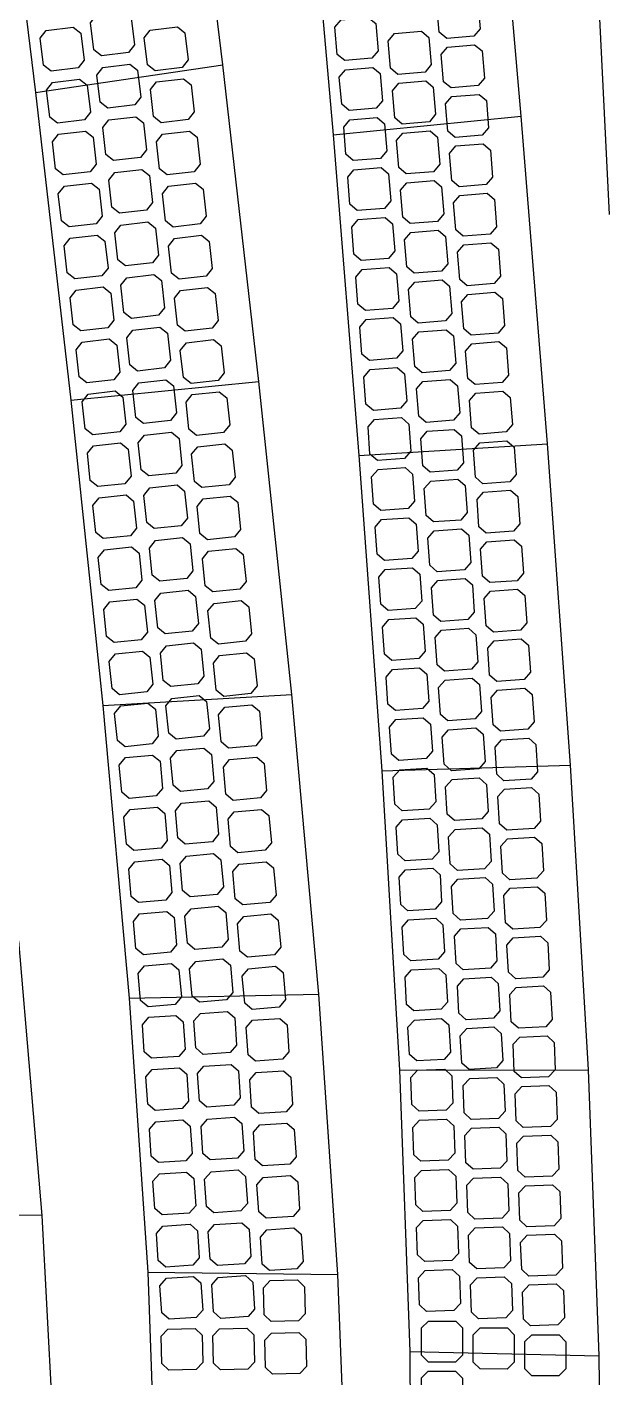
# Model space of a CAD drawing. Header units: millimetres. Extents: x 19106 to 24547, y 13072 to 17462.
# Drawn here: x 21638.8 to 21815.1, y 15167.3 to 15578.8 of the extents above; entities that cross this region are included whole.
import ezdxf

# ---------------------------------------------------------------- set-up
doc = ezdxf.new("R2010")
doc.units = ezdxf.units.MM
doc.header["$LTSCALE"] = 100
doc.header["$MEASUREMENT"] = 0
doc.layers.add('Default', color=7, linetype='Continuous')
doc.layers.add('PV CELL', color=1, linetype='Continuous')

msp = doc.modelspace()

# ---------------------------------------------------------------- linework, layer by layer
at = {"layer": 'Default'}
for points in [[(21698.56, 15567.32), (21686.83, 15663.19)], [(21630, 15651.26), (21641.41, 15558.88)], [(21789.57, 15551.61), (21780.91, 15651.21)], [(21723.68, 15642.88), (21732.18, 15545.96)], [(21811.4, 15622.71), (21816.43, 15521.68)], [(21641.41, 15558.88), (21698.56, 15567.32)], [(21641.41, 15558.88), (21698.56, 15567.32)], [(21709.59, 15470.8), (21698.56, 15567.32)], [(21641.41, 15558.88), (21652.19, 15465.06)], [(21732.18, 15545.96), (21789.57, 15551.61)], [(21732.18, 15545.96), (21789.57, 15551.61)], [(21797.61, 15451.74), (21789.57, 15551.61)], [(21732.18, 15545.96), (21740.08, 15448.19)], [(21652.19, 15465.06), (21709.59, 15470.8)], [(21652.19, 15465.06), (21709.59, 15470.8)], [(21719.58, 15375.41), (21709.59, 15470.8)], [(21652.19, 15465.06), (21661.94, 15372.01)], [(21740.08, 15448.19), (21797.61, 15451.74)], [(21740.08, 15448.19), (21797.61, 15451.74)], [(21804.65, 15353.86), (21797.61, 15451.74)], [(21740.08, 15448.19), (21747.01, 15352.12)], [(21661.94, 15372.01), (21719.58, 15375.41)], [(21661.94, 15372.01), (21719.58, 15375.41)], [(21727.83, 15284.08), (21719.58, 15375.41)], [(21661.94, 15372.01), (21670.01, 15282.83)], [(21747.01, 15352.12), (21804.65, 15353.86)], [(21747.01, 15352.12), (21804.65, 15353.86)], [(21810.14, 15261.01), (21804.65, 15353.86)], [(21747.01, 15352.12), (21752.41, 15260.88)], [(21636.25, 15300.27), (21643.31, 15216.61)], [(21670.01, 15282.83), (21727.83, 15284.08)], [(21670.01, 15282.83), (21727.83, 15284.08)], [(21670.01, 15282.83), (21675.67, 15199.27)], [(21733.62, 15198.56), (21727.83, 15284.08)], [(21752.41, 15260.88), (21810.14, 15261.01)], [(21752.41, 15260.88), (21810.14, 15261.01)], [(21752.41, 15260.88), (21755.63, 15175.15)], [(21813.39, 15173.79), (21810.14, 15261.01)], [(21643.31, 15216.61), (21585.15, 15217.18)], [(21643.31, 15216.61), (21585.15, 15217.18)], [(21643.31, 15216.61), (21646.41, 15158.81), (21646.96, 15137.67)], [(21675.67, 15199.27), (21677.51, 15147.63), (21677.71, 15118.69)], [(21675.67, 15199.27), (21733.62, 15198.56)], [(21675.67, 15199.27), (21733.62, 15198.56)], [(21735.71, 15116.06), (21735.18, 15159.22), (21733.62, 15198.56)], [(21755.63, 15175.15), (21755.94, 15116.42), (21755.35, 15090.57)], [(21755.63, 15175.15), (21813.39, 15173.79)], [(21755.63, 15175.15), (21813.39, 15173.79)], [(21813.12, 15087.67), (21813.83, 15130.24), (21813.39, 15173.79)]]:
    msp.add_lwpolyline(points, dxfattribs=at)
at = {"layer": 'PV CELL'}
for points in [[(21774.03, 15588.49), (21776.31, 15586.58), (21777.03, 15578.31), (21775.12, 15576.04), (21766.85, 15575.32), (21764.57, 15577.23), (21763.85, 15585.5), (21765.76, 15587.77), (21774.03, 15588.49)], [(21661.51, 15570.06), (21659.17, 15571.89), (21658.16, 15580.12), (21659.99, 15582.46), (21668.23, 15583.47), (21670.57, 15581.64), (21671.58, 15573.4), (21669.75, 15571.06), (21661.51, 15570.06)], [(21646.19, 15565.35), (21643.85, 15567.18), (21642.84, 15575.42), (21644.67, 15577.76), (21652.91, 15578.76), (21655.25, 15576.93), (21656.26, 15568.7), (21654.43, 15566.36), (21646.19, 15565.35)], [(21677.96, 15565.47), (21675.63, 15567.3), (21674.62, 15575.54), (21676.45, 15577.88), (21684.69, 15578.88), (21687.02, 15577.06), (21688.03, 15568.82), (21686.2, 15566.48), (21677.96, 15565.47)], [(21742.94, 15581.75), (21745.22, 15579.84), (21745.94, 15571.57), (21744.03, 15569.29), (21735.76, 15568.57), (21733.48, 15570.48), (21732.77, 15578.75), (21734.68, 15581.03), (21742.94, 15581.75)], [(21759.15, 15577.54), (21761.42, 15575.63), (21762.14, 15567.36), (21760.23, 15565.08), (21751.96, 15564.36), (21749.69, 15566.27), (21748.97, 15574.54), (21750.88, 15576.82), (21759.15, 15577.54)], [(21775.34, 15573.43), (21777.62, 15571.52), (21778.34, 15563.25), (21776.43, 15560.97), (21768.16, 15560.25), (21765.88, 15562.16), (21765.16, 15570.43), (21767.07, 15572.71), (21775.34, 15573.43)], [(21663.47, 15554.04), (21661.13, 15555.87), (21660.12, 15564.11), (21661.95, 15566.45), (21670.19, 15567.46), (21672.53, 15565.63), (21673.54, 15557.39), (21671.71, 15555.05), (21663.47, 15554.04)], [(21744.27, 15566.52), (21746.54, 15564.61), (21747.26, 15556.34), (21745.35, 15554.07), (21737.08, 15553.35), (21734.81, 15555.26), (21734.09, 15563.53), (21736, 15565.8), (21744.27, 15566.52)], [(21648.13, 15549.52), (21645.79, 15551.35), (21644.78, 15559.59), (21646.61, 15561.93), (21654.85, 15562.94), (21657.19, 15561.11), (21658.19, 15552.87), (21656.36, 15550.53), (21648.13, 15549.52)], [(21679.78, 15549.66), (21677.45, 15551.5), (21676.51, 15559.75), (21678.36, 15562.07), (21686.6, 15563.02), (21688.93, 15561.17), (21689.87, 15552.92), (21688.02, 15550.6), (21679.78, 15549.66)], [(21760.47, 15562.39), (21762.74, 15560.48), (21763.46, 15552.21), (21761.55, 15549.94), (21753.28, 15549.22), (21751.01, 15551.13), (21750.29, 15559.4), (21752.2, 15561.67), (21760.47, 15562.39)], [(21776.71, 15558.3), (21778.97, 15556.37), (21779.64, 15548.1), (21777.71, 15545.84), (21769.44, 15545.17), (21767.18, 15547.1), (21766.51, 15555.37), (21768.44, 15557.63), (21776.71, 15558.3)], [(21665.22, 15538.09), (21662.89, 15539.94), (21661.95, 15548.18), (21663.8, 15550.51), (21672.05, 15551.45), (21674.37, 15549.6), (21675.31, 15541.36), (21673.47, 15539.03), (21665.22, 15538.09)], [(21745.62, 15551.23), (21747.88, 15549.31), (21748.55, 15541.03), (21746.62, 15538.77), (21738.35, 15538.1), (21736.09, 15540.03), (21735.42, 15548.3), (21737.35, 15550.56), (21745.62, 15551.23)], [(21649.83, 15533.75), (21647.51, 15535.59), (21646.57, 15543.84), (21648.42, 15546.17), (21656.66, 15547.11), (21658.99, 15545.26), (21659.93, 15537.01), (21658.08, 15534.69), (21649.83, 15533.75)], [(21681.59, 15533.76), (21679.27, 15535.61), (21678.33, 15543.85), (21680.17, 15546.18), (21688.42, 15547.12), (21690.75, 15545.27), (21691.69, 15537.03), (21689.84, 15534.7), (21681.59, 15533.76)], [(21761.78, 15547.18), (21764.04, 15545.26), (21764.7, 15536.98), (21762.78, 15534.72), (21754.5, 15534.05), (21752.24, 15535.98), (21751.58, 15544.25), (21753.5, 15546.51), (21761.78, 15547.18)], [(21777.92, 15543.23), (21780.18, 15541.3), (21780.85, 15533.03), (21778.93, 15530.77), (21770.65, 15530.1), (21768.39, 15532.02), (21767.72, 15540.3), (21769.65, 15542.56), (21777.92, 15543.23)], [(21667.05, 15522.06), (21664.73, 15523.91), (21663.78, 15532.15), (21665.63, 15534.48), (21673.88, 15535.42), (21676.2, 15533.57), (21677.15, 15525.33), (21675.3, 15523), (21667.05, 15522.06)], [(21746.85, 15536), (21749.11, 15534.07), (21749.77, 15525.8), (21747.85, 15523.54), (21739.58, 15522.87), (21737.31, 15524.8), (21736.65, 15533.07), (21738.57, 15535.33), (21746.85, 15536)], [(21651.65, 15517.9), (21649.32, 15519.75), (21648.38, 15528), (21650.23, 15530.32), (21658.47, 15531.26), (21660.8, 15529.42), (21661.74, 15521.17), (21659.89, 15518.85), (21651.65, 15517.9)], [(21683.41, 15517.86), (21681.09, 15519.71), (21680.14, 15527.96), (21681.99, 15530.28), (21690.24, 15531.23), (21692.56, 15529.38), (21693.51, 15521.13), (21691.66, 15518.81), (21683.41, 15517.86)], [(21762.99, 15532.03), (21765.26, 15530.1), (21765.92, 15521.83), (21764, 15519.57), (21755.72, 15518.9), (21753.46, 15520.83), (21752.8, 15529.1), (21754.72, 15531.36), (21762.99, 15532.03)], [(21779.14, 15528.15), (21781.4, 15526.23), (21782.06, 15517.95), (21780.14, 15515.69), (21771.86, 15515.03), (21769.6, 15516.95), (21768.94, 15525.22), (21770.86, 15527.49), (21779.14, 15528.15)], [(21668.88, 15506.03), (21666.56, 15507.88), (21665.62, 15516.12), (21667.46, 15518.45), (21675.71, 15519.39), (21678.03, 15517.54), (21678.98, 15509.3), (21677.13, 15506.97), (21668.88, 15506.03)], [(21748.07, 15520.76), (21750.33, 15518.84), (21751, 15510.57), (21749.07, 15508.3), (21740.8, 15507.64), (21738.54, 15509.56), (21737.87, 15517.84), (21739.8, 15520.1), (21748.07, 15520.76)], [(21653.46, 15502.06), (21651.13, 15503.91), (21650.19, 15512.15), (21652.04, 15514.48), (21660.28, 15515.42), (21662.61, 15513.57), (21663.55, 15505.33), (21661.7, 15503), (21653.46, 15502.06)], [(21685.23, 15501.97), (21682.9, 15503.82), (21681.96, 15512.06), (21683.81, 15514.39), (21692.05, 15515.33), (21694.38, 15513.48), (21695.32, 15505.24), (21693.47, 15502.91), (21685.23, 15501.97)], [(21764.21, 15516.88), (21766.48, 15514.95), (21767.14, 15506.68), (21765.22, 15504.42), (21756.94, 15503.75), (21754.68, 15505.68), (21754.02, 15513.95), (21755.94, 15516.21), (21764.21, 15516.88)], [(21780.35, 15513.08), (21782.61, 15511.15), (21783.28, 15502.88), (21781.35, 15500.62), (21773.08, 15499.95), (21770.82, 15501.88), (21770.15, 15510.15), (21772.08, 15512.41), (21780.35, 15513.08)], [(21749.3, 15505.53), (21751.56, 15503.61), (21752.23, 15495.33), (21750.3, 15493.07), (21742.03, 15492.4), (21739.77, 15494.33), (21739.1, 15502.6), (21741.02, 15504.86), (21749.3, 15505.53)], [(21670.72, 15490), (21668.39, 15491.85), (21667.45, 15500.1), (21669.3, 15502.42), (21677.54, 15503.36), (21679.87, 15501.52), (21680.81, 15493.27), (21678.96, 15490.94), (21670.72, 15490)], [(21765.43, 15501.72), (21767.69, 15499.8), (21768.36, 15491.53), (21766.44, 15489.26), (21758.16, 15488.6), (21755.9, 15490.52), (21755.24, 15498.8), (21757.16, 15501.06), (21765.43, 15501.72)], [(21655.27, 15486.22), (21652.94, 15488.06), (21652, 15496.31), (21653.85, 15498.63), (21662.09, 15499.58), (21664.42, 15497.73), (21665.36, 15489.48), (21663.51, 15487.16), (21655.27, 15486.22)], [(21687.05, 15486.07), (21684.72, 15487.92), (21683.78, 15496.17), (21685.63, 15498.49), (21693.87, 15499.43), (21696.2, 15497.59), (21697.14, 15489.34), (21695.29, 15487.02), (21687.05, 15486.07)], [(21781.56, 15498), (21783.82, 15496.08), (21784.49, 15487.81), (21782.56, 15485.54), (21774.29, 15484.88), (21772.03, 15486.8), (21771.36, 15495.08), (21773.29, 15497.34), (21781.56, 15498)], [(21750.52, 15490.3), (21752.79, 15488.37), (21753.45, 15480.1), (21751.53, 15477.84), (21743.25, 15477.17), (21740.99, 15479.1), (21740.33, 15487.37), (21742.25, 15489.63), (21750.52, 15490.3)], [(21672.55, 15473.97), (21670.22, 15475.82), (21669.28, 15484.07), (21671.13, 15486.39), (21679.37, 15487.33), (21681.7, 15485.49), (21682.64, 15477.24), (21680.79, 15474.92), (21672.55, 15473.97)], [(21766.65, 15486.57), (21768.91, 15484.65), (21769.58, 15476.37), (21767.66, 15474.11), (21759.38, 15473.45), (21757.12, 15475.37), (21756.45, 15483.64), (21758.38, 15485.91), (21766.65, 15486.57)], [(21657.08, 15470.37), (21654.75, 15472.22), (21653.81, 15480.47), (21655.66, 15482.79), (21663.91, 15483.73), (21666.23, 15481.89), (21667.17, 15473.64), (21665.33, 15471.31), (21657.08, 15470.37)], [(21688.86, 15470.18), (21686.54, 15472.03), (21685.59, 15480.27), (21687.44, 15482.6), (21695.69, 15483.54), (21698.01, 15481.69), (21698.96, 15473.44), (21697.11, 15471.12), (21688.86, 15470.18)], [(21782.77, 15482.93), (21785.04, 15481.01), (21785.7, 15472.73), (21783.78, 15470.47), (21775.5, 15469.81), (21773.24, 15471.73), (21772.58, 15480), (21774.5, 15482.27), (21782.77, 15482.93)], [(21751.75, 15475.06), (21754.01, 15473.14), (21754.68, 15464.87), (21752.75, 15462.6), (21744.48, 15461.94), (21742.22, 15463.86), (21741.55, 15472.14), (21743.48, 15474.4), (21751.75, 15475.06)], [(21658.89, 15454.53), (21656.56, 15456.38), (21655.62, 15464.62), (21657.47, 15466.95), (21665.72, 15467.89), (21668.04, 15466.04), (21668.98, 15457.8), (21667.14, 15455.47), (21658.89, 15454.53)], [(21674.38, 15457.94), (21672.05, 15459.79), (21671.11, 15468.04), (21672.96, 15470.36), (21681.21, 15471.31), (21683.53, 15469.46), (21684.47, 15461.21), (21682.63, 15458.89), (21674.38, 15457.94)], [(21690.53, 15454.36), (21688.23, 15456.23), (21687.36, 15464.49), (21689.23, 15466.8), (21697.49, 15467.66), (21699.79, 15465.79), (21700.66, 15457.54), (21698.79, 15455.23), (21690.53, 15454.36)], [(21767.87, 15471.42), (21770.13, 15469.5), (21770.8, 15461.22), (21768.87, 15458.96), (21760.6, 15458.29), (21758.34, 15460.22), (21757.67, 15468.49), (21759.6, 15470.75), (21767.87, 15471.42)], [(21783.99, 15467.86), (21786.25, 15465.93), (21786.91, 15457.66), (21784.99, 15455.4), (21776.72, 15454.73), (21774.45, 15456.66), (21773.79, 15464.93), (21775.71, 15467.19), (21783.99, 15467.86)], [(21753.08, 15459.75), (21755.32, 15457.81), (21755.92, 15449.53), (21753.98, 15447.28), (21745.7, 15446.69), (21743.45, 15448.63), (21742.86, 15456.91), (21744.8, 15459.15), (21753.08, 15459.75)], [(21675.97, 15441.99), (21673.66, 15443.86), (21672.79, 15452.11), (21674.66, 15454.42), (21682.92, 15455.28), (21685.23, 15453.41), (21686.09, 15445.16), (21684.22, 15442.85), (21675.97, 15441.99)], [(21769.15, 15456.18), (21771.4, 15454.24), (21771.99, 15445.96), (21770.05, 15443.72), (21761.77, 15443.12), (21759.53, 15445.06), (21758.93, 15453.34), (21760.88, 15455.59), (21769.15, 15456.18)], [(21660.44, 15438.75), (21658.13, 15440.62), (21657.27, 15448.88), (21659.14, 15451.19), (21667.39, 15452.05), (21669.7, 15450.18), (21670.56, 15441.93), (21668.69, 15439.62), (21660.44, 15438.75)], [(21692.2, 15438.45), (21689.89, 15440.32), (21689.03, 15448.58), (21690.9, 15450.88), (21699.15, 15451.75), (21701.46, 15449.88), (21702.32, 15441.62), (21700.45, 15439.32), (21692.2, 15438.45)], [(21785.22, 15452.7), (21787.47, 15450.75), (21788.06, 15442.47), (21786.12, 15440.23), (21777.84, 15439.63), (21775.6, 15441.58), (21775, 15449.86), (21776.94, 15452.1), (21785.22, 15452.7)], [(21754.18, 15444.51), (21756.42, 15442.56), (21757.02, 15434.28), (21755.07, 15432.04), (21746.79, 15431.44), (21744.55, 15433.39), (21743.95, 15441.67), (21745.9, 15443.91), (21754.18, 15444.51)], [(21677.65, 15425.94), (21675.34, 15427.81), (21674.47, 15436.07), (21676.34, 15438.37), (21684.6, 15439.24), (21686.91, 15437.37), (21687.77, 15429.11), (21685.9, 15426.81), (21677.65, 15425.94)], [(21770.24, 15441.02), (21772.49, 15439.08), (21773.09, 15430.8), (21771.14, 15428.55), (21762.86, 15427.96), (21760.62, 15429.9), (21760.02, 15438.18), (21761.97, 15440.43), (21770.24, 15441.02)], [(21662.1, 15422.89), (21659.79, 15424.76), (21658.93, 15433.02), (21660.8, 15435.33), (21669.05, 15436.19), (21671.36, 15434.32), (21672.23, 15426.07), (21670.36, 15423.76), (21662.1, 15422.89)], [(21693.87, 15422.54), (21691.56, 15424.41), (21690.69, 15432.66), (21692.56, 15434.97), (21700.82, 15435.84), (21703.13, 15433.97), (21703.99, 15425.71), (21702.12, 15423.4), (21693.87, 15422.54)], [(21786.31, 15437.61), (21788.55, 15435.67), (21789.15, 15427.39), (21787.21, 15425.15), (21778.93, 15424.55), (21776.68, 15426.49), (21776.09, 15434.77), (21778.03, 15437.02), (21786.31, 15437.61)], [(21755.27, 15429.26), (21757.52, 15427.32), (21758.11, 15419.04), (21756.17, 15416.8), (21747.89, 15416.2), (21745.65, 15418.14), (21745.05, 15426.42), (21746.99, 15428.67), (21755.27, 15429.26)], [(21679.33, 15409.9), (21677.02, 15411.77), (21676.15, 15420.02), (21678.02, 15422.33), (21686.28, 15423.19), (21688.59, 15421.32), (21689.45, 15413.07), (21687.58, 15410.76), (21679.33, 15409.9)], [(21771.34, 15425.86), (21773.58, 15423.92), (21774.18, 15415.64), (21772.23, 15413.39), (21763.95, 15412.8), (21761.71, 15414.74), (21761.11, 15423.02), (21763.06, 15425.27), (21771.34, 15425.86)], [(21787.39, 15422.53), (21789.64, 15420.59), (21790.24, 15412.31), (21788.29, 15410.06), (21780.01, 15409.47), (21777.77, 15411.41), (21777.17, 15419.69), (21779.12, 15421.94), (21787.39, 15422.53)], [(21663.76, 15407.03), (21661.45, 15408.9), (21660.59, 15417.16), (21662.46, 15419.47), (21670.71, 15420.33), (21673.02, 15418.46), (21673.89, 15410.21), (21672.02, 15407.9), (21663.76, 15407.03)], [(21695.53, 15406.63), (21693.22, 15408.5), (21692.36, 15416.75), (21694.23, 15419.06), (21702.49, 15419.92), (21704.79, 15418.05), (21705.66, 15409.8), (21703.79, 15407.49), (21695.53, 15406.63)], [(21756.37, 15414.02), (21758.61, 15412.08), (21759.21, 15403.8), (21757.27, 15401.55), (21748.99, 15400.96), (21746.74, 15402.9), (21746.15, 15411.18), (21748.09, 15413.43), (21756.37, 15414.02)], [(21772.43, 15410.7), (21774.67, 15408.76), (21775.27, 15400.48), (21773.32, 15398.23), (21765.05, 15397.64), (21762.8, 15399.58), (21762.2, 15407.86), (21764.15, 15410.1), (21772.43, 15410.7)], [(21681.01, 15393.85), (21678.7, 15395.72), (21677.83, 15403.98), (21679.7, 15406.28), (21687.96, 15407.15), (21690.27, 15405.28), (21691.13, 15397.02), (21689.26, 15394.72), (21681.01, 15393.85)], [(21788.48, 15407.45), (21790.72, 15405.5), (21791.32, 15397.23), (21789.38, 15394.98), (21781.1, 15394.38), (21778.85, 15396.33), (21778.26, 15404.61), (21780.2, 15406.85), (21788.48, 15407.45)], [(21665.42, 15391.17), (21663.12, 15393.04), (21662.25, 15401.3), (21664.12, 15403.61), (21672.38, 15404.47), (21674.68, 15402.6), (21675.55, 15394.35), (21673.68, 15392.04), (21665.42, 15391.17)], [(21697.2, 15390.72), (21694.89, 15392.59), (21694.03, 15400.84), (21695.9, 15403.15), (21704.15, 15404.01), (21706.46, 15402.14), (21707.32, 15393.89), (21705.45, 15391.58), (21697.2, 15390.72)], [(21757.47, 15398.78), (21759.71, 15396.83), (21760.31, 15388.56), (21758.36, 15386.31), (21750.08, 15385.71), (21747.84, 15387.66), (21747.24, 15395.94), (21749.19, 15398.18), (21757.47, 15398.78)], [(21773.52, 15395.54), (21775.76, 15393.59), (21776.36, 15385.31), (21774.42, 15383.07), (21766.14, 15382.47), (21763.89, 15384.42), (21763.3, 15392.7), (21765.24, 15394.94), (21773.52, 15395.54)], [(21682.69, 15377.81), (21680.38, 15379.68), (21679.51, 15387.93), (21681.38, 15390.24), (21689.64, 15391.1), (21691.95, 15389.23), (21692.81, 15380.98), (21690.94, 15378.67), (21682.69, 15377.81)], [(21789.56, 15392.36), (21791.81, 15390.42), (21792.41, 15382.14), (21790.46, 15379.9), (21782.18, 15379.3), (21779.94, 15381.24), (21779.34, 15389.52), (21781.29, 15391.77), (21789.56, 15392.36)], [(21667.08, 15375.31), (21664.78, 15377.18), (21663.91, 15385.44), (21665.78, 15387.75), (21674.04, 15388.61), (21676.34, 15386.74), (21677.21, 15378.49), (21675.34, 15376.18), (21667.08, 15375.31)], [(21698.86, 15374.8), (21696.56, 15376.67), (21695.69, 15384.93), (21697.56, 15387.24), (21705.82, 15388.1), (21708.13, 15386.23), (21708.99, 15377.98), (21707.12, 15375.67), (21698.86, 15374.8)], [(21758.56, 15383.54), (21760.81, 15381.59), (21761.4, 15373.31), (21759.46, 15371.07), (21751.18, 15370.47), (21748.94, 15372.42), (21748.34, 15380.69), (21750.28, 15382.94), (21758.56, 15383.54)], [(21774.61, 15380.38), (21776.85, 15378.43), (21777.45, 15370.15), (21775.51, 15367.91), (21767.23, 15367.31), (21764.98, 15369.26), (21764.39, 15377.53), (21766.33, 15379.78), (21774.61, 15380.38)], [(21790.65, 15377.28), (21792.9, 15375.34), (21793.49, 15367.06), (21791.55, 15364.81), (21783.27, 15364.22), (21781.02, 15366.16), (21780.43, 15374.44), (21782.37, 15376.69), (21790.65, 15377.28)], [(21684.37, 15361.76), (21682.06, 15363.63), (21681.19, 15371.89), (21683.06, 15374.19), (21691.32, 15375.06), (21693.63, 15373.19), (21694.49, 15364.93), (21692.62, 15362.63), (21684.37, 15361.76)], [(21668.74, 15359.45), (21666.44, 15361.32), (21665.57, 15369.58), (21667.44, 15371.89), (21675.7, 15372.75), (21678, 15370.88), (21678.87, 15362.63), (21677, 15360.32), (21668.74, 15359.45)], [(21700.31, 15359.02), (21698.03, 15360.92), (21697.28, 15369.19), (21699.19, 15371.47), (21707.45, 15372.21), (21709.73, 15370.31), (21710.48, 15362.05), (21708.58, 15359.77), (21700.31, 15359.02)], [(21759.66, 15368.29), (21761.91, 15366.35), (21762.5, 15358.07), (21760.56, 15355.82), (21752.28, 15355.23), (21750.03, 15357.17), (21749.44, 15365.45), (21751.38, 15367.7), (21759.66, 15368.29)], [(21775.7, 15365.21), (21777.95, 15363.27), (21778.54, 15354.99), (21776.6, 15352.75), (21768.32, 15352.15), (21766.07, 15354.09), (21765.48, 15362.37), (21767.42, 15364.62), (21775.7, 15365.21)], [(21791.86, 15362.07), (21794.08, 15360.1), (21794.57, 15351.81), (21792.6, 15349.59), (21784.31, 15349.1), (21782.09, 15351.08), (21781.6, 15359.36), (21783.58, 15361.58), (21791.86, 15362.07)], [(21670.01, 15343.7), (21667.73, 15345.61), (21666.98, 15353.87), (21668.89, 15356.15), (21677.15, 15356.9), (21679.43, 15355), (21680.18, 15346.73), (21678.28, 15344.45), (21670.01, 15343.7)], [(21685.66, 15345.83), (21683.38, 15347.73), (21682.63, 15356), (21684.54, 15358.28), (21692.8, 15359.02), (21695.08, 15357.12), (21695.83, 15348.85), (21693.93, 15346.57), (21685.66, 15345.83)], [(21701.75, 15343.08), (21699.47, 15344.99), (21698.72, 15353.25), (21700.63, 15355.53), (21708.89, 15356.28), (21711.17, 15354.38), (21711.92, 15346.11), (21710.02, 15343.83), (21701.75, 15343.08)], [(21760.79, 15352.92), (21763.01, 15350.95), (21763.5, 15342.66), (21761.53, 15340.44), (21753.24, 15339.95), (21751.02, 15341.92), (21750.53, 15350.21), (21752.51, 15352.43), (21760.79, 15352.92)], [(21776.77, 15349.92), (21778.99, 15347.94), (21779.48, 15339.66), (21777.51, 15337.44), (21769.23, 15336.95), (21767.01, 15338.92), (21766.52, 15347.21), (21768.49, 15349.43), (21776.77, 15349.92)], [(21792.75, 15346.98), (21794.97, 15345), (21795.46, 15336.72), (21793.49, 15334.5), (21785.2, 15334.01), (21782.98, 15335.98), (21782.49, 15344.27), (21784.47, 15346.49), (21792.75, 15346.98)], [(21671.45, 15327.82), (21669.17, 15329.72), (21668.42, 15337.99), (21670.32, 15340.27), (21678.59, 15341.02), (21680.87, 15339.11), (21681.61, 15330.85), (21679.71, 15328.57), (21671.45, 15327.82)], [(21687.11, 15329.76), (21684.83, 15331.66), (21684.09, 15339.93), (21685.99, 15342.21), (21694.25, 15342.96), (21696.53, 15341.05), (21697.28, 15332.79), (21695.38, 15330.51), (21687.11, 15329.76)], [(21703.19, 15327.15), (21700.91, 15329.05), (21700.16, 15337.32), (21702.07, 15339.6), (21710.33, 15340.35), (21712.61, 15338.44), (21713.36, 15330.18), (21711.46, 15327.9), (21703.19, 15327.15)], [(21761.69, 15337.66), (21763.91, 15335.69), (21764.4, 15327.4), (21762.43, 15325.18), (21754.14, 15324.69), (21751.92, 15326.67), (21751.43, 15334.95), (21753.41, 15337.17), (21761.69, 15337.66)], [(21777.67, 15334.74), (21779.89, 15332.77), (21780.38, 15324.48), (21778.41, 15322.26), (21770.12, 15321.77), (21767.9, 15323.75), (21767.41, 15332.03), (21769.38, 15334.25), (21777.67, 15334.74)], [(21793.64, 15331.88), (21795.86, 15329.91), (21796.35, 15321.62), (21794.38, 15319.4), (21786.1, 15318.91), (21783.88, 15320.89), (21783.39, 15329.17), (21785.36, 15331.39), (21793.64, 15331.88)], [(21672.88, 15311.94), (21670.6, 15313.84), (21669.85, 15322.11), (21671.76, 15324.39), (21680.02, 15325.14), (21682.3, 15323.23), (21683.05, 15314.97), (21681.15, 15312.69), (21672.88, 15311.94)], [(21688.56, 15313.69), (21686.28, 15315.59), (21685.54, 15323.86), (21687.44, 15326.14), (21695.71, 15326.89), (21697.99, 15324.98), (21698.73, 15316.72), (21696.83, 15314.44), (21688.56, 15313.69)], [(21704.63, 15311.22), (21702.35, 15313.12), (21701.6, 15321.38), (21703.51, 15323.66), (21711.77, 15324.41), (21714.05, 15322.51), (21714.8, 15314.24), (21712.9, 15311.96), (21704.63, 15311.22)], [(21762.59, 15322.41), (21764.81, 15320.43), (21765.3, 15312.15), (21763.33, 15309.93), (21755.04, 15309.44), (21752.82, 15311.41), (21752.34, 15319.7), (21754.31, 15321.92), (21762.59, 15322.41)], [(21778.57, 15319.57), (21780.79, 15317.6), (21781.28, 15309.31), (21779.3, 15307.09), (21771.02, 15306.6), (21768.8, 15308.57), (21768.31, 15316.86), (21770.28, 15319.08), (21778.57, 15319.57)], [(21794.54, 15316.78), (21796.76, 15314.81), (21797.25, 15306.53), (21795.27, 15304.31), (21786.99, 15303.82), (21784.77, 15305.79), (21784.28, 15314.07), (21786.25, 15316.29), (21794.54, 15316.78)], [(21674.32, 15296.06), (21672.04, 15297.96), (21671.29, 15306.23), (21673.19, 15308.51), (21681.46, 15309.25), (21683.74, 15307.35), (21684.48, 15299.08), (21682.58, 15296.8), (21674.32, 15296.06)], [(21690.02, 15297.62), (21687.74, 15299.53), (21686.99, 15307.79), (21688.89, 15310.07), (21697.16, 15310.82), (21699.44, 15308.92), (21700.19, 15300.65), (21698.28, 15298.37), (21690.02, 15297.62)], [(21706.07, 15295.28), (21703.79, 15297.18), (21703.04, 15305.45), (21704.95, 15307.73), (21713.21, 15308.48), (21715.49, 15306.57), (21716.24, 15298.31), (21714.34, 15296.03), (21706.07, 15295.28)], [(21763.49, 15307.15), (21765.71, 15305.18), (21766.2, 15296.89), (21764.23, 15294.67), (21755.95, 15294.18), (21753.73, 15296.15), (21753.24, 15304.44), (21755.21, 15306.66), (21763.49, 15307.15)], [(21779.46, 15304.39), (21781.68, 15302.42), (21782.17, 15294.14), (21780.2, 15291.92), (21771.91, 15291.43), (21769.69, 15293.4), (21769.2, 15301.68), (21771.18, 15303.9), (21779.46, 15304.39)], [(21795.43, 15301.69), (21797.65, 15299.72), (21798.14, 15291.43), (21796.16, 15289.21), (21787.88, 15288.72), (21785.66, 15290.69), (21785.17, 15298.98), (21787.14, 15301.2), (21795.43, 15301.69)], [(21691.47, 15281.56), (21689.19, 15283.46), (21688.44, 15291.72), (21690.34, 15294.01), (21698.61, 15294.75), (21700.89, 15292.85), (21701.64, 15284.58), (21699.73, 15282.3), (21691.47, 15281.56)], [(21675.75, 15280.17), (21673.47, 15282.08), (21672.72, 15290.34), (21674.63, 15292.62), (21682.89, 15293.37), (21685.17, 15291.47), (21685.92, 15283.2), (21684.02, 15280.92), (21675.75, 15280.17)], [(21707.51, 15279.35), (21705.23, 15281.25), (21704.48, 15289.52), (21706.38, 15291.8), (21714.65, 15292.54), (21716.93, 15290.64), (21717.68, 15282.37), (21715.78, 15280.09), (21707.51, 15279.35)], [(21764.4, 15291.89), (21766.62, 15289.92), (21767.11, 15281.64), (21765.13, 15279.42), (21756.85, 15278.93), (21754.63, 15280.9), (21754.14, 15289.18), (21756.11, 15291.4), (21764.4, 15291.89)], [(21780.36, 15289.22), (21782.58, 15287.25), (21783.07, 15278.96), (21781.1, 15276.74), (21772.81, 15276.25), (21770.59, 15278.22), (21770.1, 15286.51), (21772.07, 15288.73), (21780.36, 15289.22)], [(21796.32, 15286.59), (21798.54, 15284.62), (21799.03, 15276.33), (21797.06, 15274.11), (21788.77, 15273.62), (21786.55, 15275.6), (21786.06, 15283.88), (21788.03, 15286.1), (21796.32, 15286.59)], [(21692.55, 15265.69), (21690.31, 15267.65), (21689.75, 15275.93), (21691.71, 15278.17), (21699.99, 15278.73), (21702.22, 15276.77), (21702.78, 15268.49), (21700.83, 15266.25), (21692.55, 15265.69)], [(21676.82, 15264.5), (21674.58, 15266.45), (21674.02, 15274.73), (21675.97, 15276.97), (21684.25, 15277.53), (21686.49, 15275.58), (21687.05, 15267.3), (21685.1, 15265.06), (21676.82, 15264.5)], [(21708.5, 15263.61), (21706.27, 15265.57), (21705.71, 15273.85), (21707.66, 15276.08), (21715.94, 15276.64), (21718.18, 15274.69), (21718.74, 15266.41), (21716.79, 15264.17), (21708.5, 15263.61)], [(21765.3, 15276.64), (21767.52, 15274.67), (21768.01, 15266.38), (21766.03, 15264.16), (21757.75, 15263.67), (21755.53, 15265.64), (21755.04, 15273.93), (21757.01, 15276.15), (21765.3, 15276.64)], [(21781.26, 15274.04), (21783.48, 15272.07), (21783.96, 15263.79), (21781.99, 15261.57), (21773.71, 15261.08), (21771.49, 15263.05), (21771, 15271.33), (21772.97, 15273.55), (21781.26, 15274.04)], [(21797.46, 15271.28), (21799.64, 15269.26), (21799.95, 15260.97), (21797.93, 15258.79), (21789.63, 15258.48), (21787.46, 15260.5), (21787.15, 15268.8), (21789.17, 15270.97), (21797.46, 15271.28)], [(21693.64, 15249.6), (21691.4, 15251.55), (21690.84, 15259.83), (21692.8, 15262.07), (21701.08, 15262.63), (21703.31, 15260.68), (21703.87, 15252.4), (21701.92, 15250.16), (21693.64, 15249.6)], [(21677.89, 15248.59), (21675.66, 15250.54), (21675.1, 15258.82), (21677.05, 15261.06), (21685.33, 15261.62), (21687.57, 15259.67), (21688.13, 15251.39), (21686.17, 15249.15), (21677.89, 15248.59)], [(21709.59, 15247.65), (21707.35, 15249.6), (21706.79, 15257.88), (21708.74, 15260.12), (21717.02, 15260.68), (21719.26, 15258.73), (21719.82, 15250.45), (21717.87, 15248.21), (21709.59, 15247.65)], [(21766.26, 15261.16), (21768.44, 15259.14), (21768.75, 15250.85), (21766.73, 15248.67), (21758.43, 15248.36), (21756.26, 15250.38), (21755.95, 15258.67), (21757.97, 15260.85), (21766.26, 15261.16)], [(21782.14, 15258.64), (21784.32, 15256.62), (21784.63, 15248.33), (21782.61, 15246.15), (21774.32, 15245.84), (21772.14, 15247.86), (21771.83, 15256.16), (21773.85, 15258.33), (21782.14, 15258.64)], [(21798.02, 15256.17), (21800.2, 15254.15), (21800.51, 15245.86), (21798.49, 15243.68), (21790.2, 15243.37), (21788.02, 15245.39), (21787.71, 15253.68), (21789.73, 15255.86), (21798.02, 15256.17)], [(21678.97, 15232.68), (21676.73, 15234.63), (21676.17, 15242.91), (21678.13, 15245.15), (21686.41, 15245.71), (21688.64, 15243.76), (21689.21, 15235.47), (21687.25, 15233.24), (21678.97, 15232.68)], [(21694.73, 15233.5), (21692.49, 15235.45), (21691.93, 15243.74), (21693.88, 15245.97), (21702.17, 15246.53), (21704.4, 15244.58), (21704.96, 15236.3), (21703.01, 15234.06), (21694.73, 15233.5)], [(21766.83, 15245.89), (21769.01, 15243.87), (21769.32, 15235.57), (21767.3, 15233.4), (21759, 15233.09), (21756.83, 15235.11), (21756.52, 15243.4), (21758.54, 15245.58), (21766.83, 15245.89)], [(21710.67, 15231.69), (21708.43, 15233.64), (21707.87, 15241.92), (21709.82, 15244.16), (21718.1, 15244.72), (21720.34, 15242.77), (21720.9, 15234.48), (21718.95, 15232.25), (21710.67, 15231.69)], [(21782.71, 15243.45), (21784.89, 15241.43), (21785.2, 15233.14), (21783.18, 15230.96), (21774.88, 15230.65), (21772.71, 15232.67), (21772.4, 15240.97), (21774.42, 15243.14), (21782.71, 15243.45)], [(21798.59, 15241.06), (21800.77, 15239.04), (21801.07, 15230.74), (21799.05, 15228.57), (21790.76, 15228.26), (21788.58, 15230.28), (21788.27, 15238.57), (21790.29, 15240.75), (21798.59, 15241.06)], [(21680.05, 15216.77), (21677.81, 15218.72), (21677.25, 15227), (21679.2, 15229.24), (21687.48, 15229.8), (21689.72, 15227.84), (21690.28, 15219.56), (21688.33, 15217.33), (21680.05, 15216.77)], [(21695.82, 15217.41), (21693.58, 15219.36), (21693.02, 15227.64), (21694.97, 15229.88), (21703.26, 15230.44), (21705.49, 15228.48), (21706.05, 15220.2), (21704.1, 15217.97), (21695.82, 15217.41)], [(21767.4, 15230.62), (21769.58, 15228.6), (21769.89, 15220.3), (21767.87, 15218.12), (21759.57, 15217.82), (21757.4, 15219.84), (21757.09, 15228.13), (21759.11, 15230.31), (21767.4, 15230.62)], [(21711.75, 15215.72), (21709.51, 15217.68), (21708.95, 15225.96), (21710.9, 15228.2), (21719.18, 15228.76), (21721.42, 15226.8), (21721.98, 15218.52), (21720.03, 15216.28), (21711.75, 15215.72)], [(21783.28, 15228.26), (21785.45, 15226.24), (21785.76, 15217.95), (21783.74, 15215.77), (21775.45, 15215.46), (21773.27, 15217.48), (21772.96, 15225.78), (21774.98, 15227.95), (21783.28, 15228.26)], [(21799.15, 15225.95), (21801.33, 15223.93), (21801.64, 15215.63), (21799.62, 15213.46), (21791.32, 15213.15), (21789.15, 15215.17), (21788.84, 15223.46), (21790.86, 15225.64), (21799.15, 15225.95)], [(21681.13, 15200.86), (21678.89, 15202.81), (21678.33, 15211.09), (21680.28, 15213.33), (21688.56, 15213.89), (21690.8, 15211.93), (21691.36, 15203.65), (21689.41, 15201.42), (21681.13, 15200.86)], [(21696.91, 15201.31), (21694.67, 15203.26), (21694.11, 15211.54), (21696.06, 15213.78), (21704.35, 15214.34), (21706.58, 15212.39), (21707.14, 15204.11), (21705.19, 15201.87), (21696.91, 15201.31)], [(21712.83, 15199.76), (21710.59, 15201.71), (21710.03, 15210), (21711.98, 15212.23), (21720.26, 15212.79), (21722.5, 15210.84), (21723.06, 15202.56), (21721.11, 15200.32), (21712.83, 15199.76)], [(21767.97, 15215.34), (21770.15, 15213.32), (21770.46, 15205.03), (21768.44, 15202.85), (21760.14, 15202.54), (21757.97, 15204.56), (21757.66, 15212.86), (21759.68, 15215.03), (21767.97, 15215.34)], [(21783.84, 15213.07), (21786.02, 15211.05), (21786.33, 15202.76), (21784.31, 15200.58), (21776.02, 15200.27), (21773.84, 15202.29), (21773.53, 15210.59), (21775.55, 15212.76), (21783.84, 15213.07)], [(21799.72, 15210.84), (21801.89, 15208.82), (21802.2, 15200.52), (21800.18, 15198.34), (21791.89, 15198.03), (21789.71, 15200.06), (21789.4, 15208.35), (21791.42, 15210.53), (21799.72, 15210.84)], [(21682.2, 15184.95), (21679.97, 15186.9), (21679.4, 15195.18), (21681.36, 15197.42), (21689.64, 15197.98), (21691.88, 15196.02), (21692.44, 15187.74), (21690.48, 15185.51), (21682.2, 15184.95)], [(21698, 15185.21), (21695.76, 15187.17), (21695.2, 15195.45), (21697.15, 15197.68), (21705.43, 15198.24), (21707.67, 15196.29), (21708.23, 15188.01), (21706.28, 15185.77), (21698, 15185.21)], [(21713.31, 15184.21), (21711.16, 15186.26), (21710.95, 15194.56), (21713, 15196.71), (21721.29, 15196.92), (21723.45, 15194.87), (21723.66, 15186.57), (21721.61, 15184.42), (21713.31, 15184.21)], [(21768.54, 15200.07), (21770.72, 15198.05), (21771.03, 15189.76), (21769.01, 15187.58), (21760.71, 15187.27), (21758.54, 15189.29), (21758.23, 15197.59), (21760.25, 15199.76), (21768.54, 15200.07)], [(21784.41, 15197.88), (21786.59, 15195.86), (21786.9, 15187.57), (21784.88, 15185.39), (21776.58, 15185.08), (21774.41, 15187.1), (21774.1, 15195.4), (21776.12, 15197.57), (21784.41, 15197.88)], [(21800.28, 15195.72), (21802.46, 15193.7), (21802.77, 15185.41), (21800.75, 15183.23), (21792.45, 15182.92), (21790.28, 15184.94), (21789.97, 15193.24), (21791.99, 15195.41), (21800.28, 15195.72)], [(21769.59, 15184.39), (21771.68, 15182.28), (21771.65, 15173.98), (21769.55, 15171.89), (21761.25, 15171.91), (21759.15, 15174.02), (21759.18, 15182.32), (21761.29, 15184.41), (21769.59, 15184.39)], [(21682.12, 15169.42), (21679.97, 15171.47), (21679.76, 15179.76), (21681.8, 15181.92), (21690.1, 15182.13), (21692.25, 15180.08), (21692.46, 15171.78), (21690.42, 15169.63), (21682.12, 15169.42)], [(21697.9, 15169.5), (21695.75, 15171.55), (21695.54, 15179.85), (21697.59, 15182), (21705.88, 15182.21), (21708.04, 15180.16), (21708.25, 15171.86), (21706.2, 15169.71), (21697.9, 15169.5)], [(21713.72, 15168.22), (21711.56, 15170.26), (21711.35, 15178.56), (21713.4, 15180.71), (21721.7, 15180.92), (21723.85, 15178.88), (21724.06, 15170.58), (21722.01, 15168.43), (21713.72, 15168.22)], [(21785.36, 15182.28), (21787.45, 15180.17), (21787.42, 15171.87), (21785.32, 15169.78), (21777.02, 15169.8), (21774.92, 15171.91), (21774.95, 15180.21), (21777.06, 15182.3), (21785.36, 15182.28)], [(21801.13, 15180.2), (21803.22, 15178.09), (21803.2, 15169.79), (21801.09, 15167.7), (21792.79, 15167.72), (21790.7, 15169.83), (21790.72, 15178.13), (21792.83, 15180.22), (21801.13, 15180.2)], [(21769.54, 15169.1), (21771.63, 15167), (21771.6, 15158.7), (21769.5, 15156.61), (21761.2, 15156.63), (21759.1, 15158.74), (21759.13, 15167.04), (21761.24, 15169.13), (21769.54, 15169.1)]]:
    msp.add_lwpolyline(points, dxfattribs=at)

doc.saveas('drawing.dxf')
